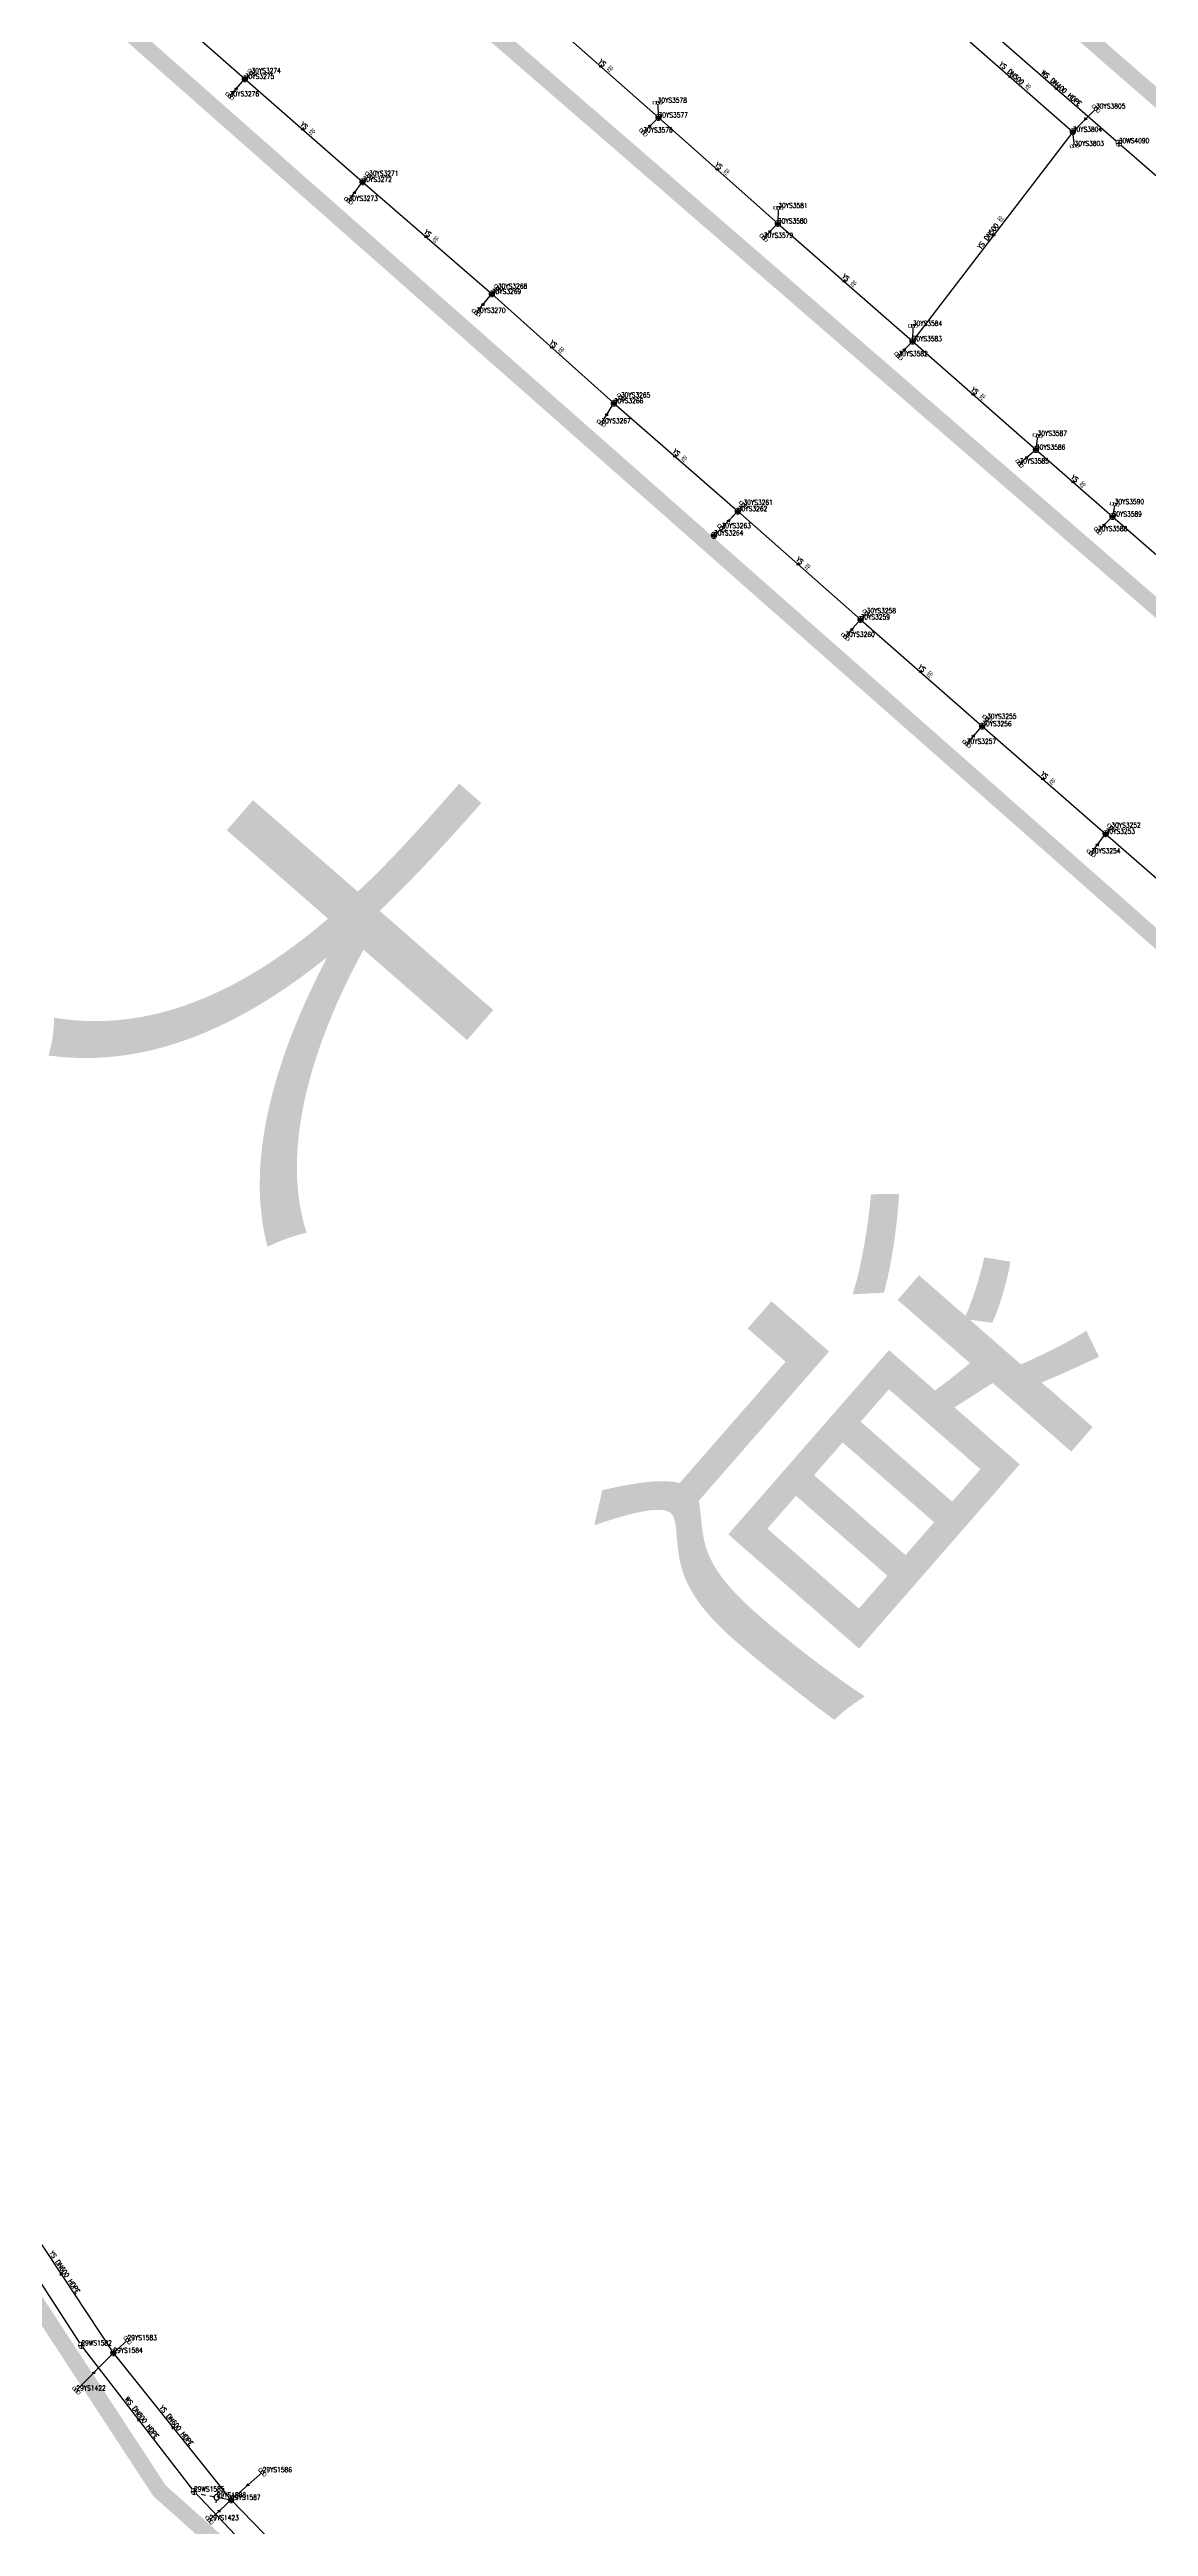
# Model space of a CAD drawing. Extents: x 78813 to 99477, y 2421021 to 2448125.
# Drawn here: x 85762.3 to 85965, y 2430223.7 to 2430680.2 of the extents above; entities that cross this region are included whole.
import ezdxf
from ezdxf.enums import TextEntityAlignment as Align

# ---------------------------------------------------------------- set-up
doc = ezdxf.new("R2010")
doc.units = 0
doc.set_wipeout_variables(frame=1)
doc.layers.get('0').update_dxf_attribs({"linetype": 'CONTINUOUS'})
for name, color, linetype in [('DX_WS', 16, 'CONTINUOUS'), ('DX_YS', 42, 'CONTINUOUS'), ('道路', 5, 'CONTINUOUS')]:
    doc.layers.add(name, color=color, linetype=linetype)
for name, color, linetype, true_color in [('WSLINE', 7, 'CONTINUOUS', 0x7f0000), ('YSANNEXE', 7, 'CONTINUOUS', 0xcc9900), ('YSLINE', 7, 'CONTINUOUS', 0xcc9900)]:
    doc.layers.add(name, color=color, linetype=linetype, true_color=true_color)
doc.layers.add('道路名称', color=7, linetype='CONTINUOUS', lineweight=0)
doc.styles.add('CcNameZT', font='txt.SHX', dxfattribs={"width": 0.8, "bigfont": 'HZTXT.SHX'})
doc.styles.get("Standard").update_dxf_attribs({"font": 'txt.shx', "bigfont": 'hztxt.shx'})
doc.styles.add('宋体0.7', font='', dxfattribs={"width": 0.7})
doc.styles.get('宋体0.7').set_extended_font_data('SimSun')

# ---------------------------------------------------------------- blocks, each defined once
blk = doc.blocks.new('PS污水井')
blk.add_lwpolyline([(1, 0), (1, 0.07), (0.99, 0.14), (0.98, 0.21), (0.96, 0.28), (0.94, 0.34), (0.91, 0.41), (0.88, 0.47), (0.85, 0.53), (0.81, 0.59), (0.77, 0.64), (0.72, 0.69), (0.67, 0.74), (0.62, 0.79), (0.56, 0.83), (0.5, 0.87), (0.44, 0.9), (0.37, 0.93), (0.31, 0.95), (0.24, 0.97), (0.17, 0.98), (0.1, 0.99), (0.03, 1), (-0.03, 1), (-0.1, 0.99), (-0.17, 0.98), (-0.24, 0.97), (-0.31, 0.95), (-0.37, 0.93), (-0.44, 0.9), (-0.5, 0.87), (-0.56, 0.83), (-0.62, 0.79), (-0.67, 0.74), (-0.72, 0.69), (-0.77, 0.64), (-0.81, 0.59), (-0.85, 0.53), (-0.88, 0.47), (-0.91, 0.41), (-0.94, 0.34), (-0.96, 0.28), (-0.98, 0.21), (-0.99, 0.14), (-1, 0.07), (-1, 0), (-1, -0.07), (-0.99, -0.14), (-0.98, -0.21), (-0.96, -0.28), (-0.94, -0.34), (-0.91, -0.41), (-0.88, -0.47), (-0.85, -0.53), (-0.81, -0.59), (-0.77, -0.64), (-0.72, -0.69), (-0.67, -0.74), (-0.62, -0.79), (-0.56, -0.83), (-0.5, -0.87), (-0.44, -0.9), (-0.37, -0.93), (-0.31, -0.95), (-0.24, -0.97), (-0.17, -0.98), (-0.1, -0.99), (-0.03, -1), (0.03, -1), (0.1, -0.99), (0.17, -0.98), (0.24, -0.97), (0.31, -0.95), (0.37, -0.93), (0.44, -0.9), (0.5, -0.87), (0.56, -0.83), (0.62, -0.79), (0.67, -0.74), (0.72, -0.69), (0.77, -0.64), (0.81, -0.59), (0.85, -0.53), (0.88, -0.47), (0.91, -0.41), (0.94, -0.34), (0.96, -0.28), (0.98, -0.21), (0.99, -0.14), (1, 0)], close=True)
blk.add_wipeout([(1, 0), (1, 0.07), (0.99, 0.14), (0.98, 0.21), (0.96, 0.28), (0.94, 0.34), (0.91, 0.41), (0.88, 0.47), (0.85, 0.53), (0.81, 0.59), (0.77, 0.64), (0.72, 0.69), (0.67, 0.74), (0.62, 0.79), (0.56, 0.83), (0.5, 0.87), (0.44, 0.9), (0.37, 0.93), (0.31, 0.95), (0.24, 0.97), (0.17, 0.98), (0.1, 0.99), (0.03, 1), (-0.03, 1), (-0.1, 0.99), (-0.17, 0.98), (-0.24, 0.97), (-0.31, 0.95), (-0.37, 0.93), (-0.44, 0.9), (-0.5, 0.87), (-0.56, 0.83), (-0.62, 0.79), (-0.67, 0.74), (-0.72, 0.69), (-0.77, 0.64), (-0.81, 0.59), (-0.85, 0.53), (-0.88, 0.47), (-0.91, 0.41), (-0.94, 0.34), (-0.96, 0.28), (-0.98, 0.21), (-0.99, 0.14), (-1, 0.07), (-1, 0), (-1, -0.07), (-0.99, -0.14), (-0.98, -0.21), (-0.96, -0.28), (-0.94, -0.34), (-0.91, -0.41), (-0.88, -0.47), (-0.85, -0.53), (-0.81, -0.59), (-0.77, -0.64), (-0.72, -0.69), (-0.67, -0.74), (-0.62, -0.79), (-0.56, -0.83), (-0.5, -0.87), (-0.44, -0.9), (-0.37, -0.93), (-0.31, -0.95), (-0.24, -0.97), (-0.17, -0.98), (-0.1, -0.99), (-0.03, -1), (0.03, -1), (0.1, -0.99), (0.17, -0.98), (0.24, -0.97), (0.31, -0.95), (0.37, -0.93), (0.44, -0.9), (0.5, -0.87), (0.56, -0.83), (0.62, -0.79), (0.67, -0.74), (0.72, -0.69), (0.77, -0.64), (0.81, -0.59), (0.85, -0.53), (0.88, -0.47), (0.91, -0.41), (0.94, -0.34), (0.96, -0.28), (0.98, -0.21), (0.99, -0.14)])
for p, q in [((-1, 0), (0, 0)), ((0, 1), (0, 0)), ((0, 0), (0, -1)), ((0, 0), (1, 0))]:
    blk.add_line(p, q)
blk = doc.blocks.new('LX')
for p, q in [((-0.866, 0.5), (0, 0)), ((0, 0), (-0.866, -0.5))]:
    blk.add_line(p, q)
blk = doc.blocks.new('PS雨水井')
blk.add_lwpolyline([(1, 0), (1, 0.07), (0.99, 0.14), (0.98, 0.21), (0.96, 0.28), (0.94, 0.34), (0.91, 0.41), (0.88, 0.47), (0.85, 0.53), (0.81, 0.59), (0.77, 0.64), (0.72, 0.69), (0.67, 0.74), (0.62, 0.79), (0.56, 0.83), (0.5, 0.87), (0.44, 0.9), (0.37, 0.93), (0.31, 0.95), (0.24, 0.97), (0.17, 0.98), (0.1, 0.99), (0.03, 1), (-0.03, 1), (-0.1, 0.99), (-0.17, 0.98), (-0.24, 0.97), (-0.31, 0.95), (-0.37, 0.93), (-0.44, 0.9), (-0.5, 0.87), (-0.56, 0.83), (-0.62, 0.79), (-0.67, 0.74), (-0.72, 0.69), (-0.77, 0.64), (-0.81, 0.59), (-0.85, 0.53), (-0.88, 0.47), (-0.91, 0.41), (-0.94, 0.34), (-0.96, 0.28), (-0.98, 0.21), (-0.99, 0.14), (-1, 0.07), (-1, 0), (-1, -0.07), (-0.99, -0.14), (-0.98, -0.21), (-0.96, -0.28), (-0.94, -0.34), (-0.91, -0.41), (-0.88, -0.47), (-0.85, -0.53), (-0.81, -0.59), (-0.77, -0.64), (-0.72, -0.69), (-0.67, -0.74), (-0.62, -0.79), (-0.56, -0.83), (-0.5, -0.87), (-0.44, -0.9), (-0.37, -0.93), (-0.31, -0.95), (-0.24, -0.97), (-0.17, -0.98), (-0.1, -0.99), (-0.03, -1), (0.03, -1), (0.1, -0.99), (0.17, -0.98), (0.24, -0.97), (0.31, -0.95), (0.37, -0.93), (0.44, -0.9), (0.5, -0.87), (0.56, -0.83), (0.62, -0.79), (0.67, -0.74), (0.72, -0.69), (0.77, -0.64), (0.81, -0.59), (0.85, -0.53), (0.88, -0.47), (0.91, -0.41), (0.94, -0.34), (0.96, -0.28), (0.98, -0.21), (0.99, -0.14), (1, 0)], close=True)
blk.add_wipeout([(1, 0), (1, 0.07), (0.99, 0.14), (0.98, 0.21), (0.96, 0.28), (0.94, 0.34), (0.91, 0.41), (0.88, 0.47), (0.85, 0.53), (0.81, 0.59), (0.77, 0.64), (0.72, 0.69), (0.67, 0.74), (0.62, 0.79), (0.56, 0.83), (0.5, 0.87), (0.44, 0.9), (0.37, 0.93), (0.31, 0.95), (0.24, 0.97), (0.17, 0.98), (0.1, 0.99), (0.03, 1), (-0.03, 1), (-0.1, 0.99), (-0.17, 0.98), (-0.24, 0.97), (-0.31, 0.95), (-0.37, 0.93), (-0.44, 0.9), (-0.5, 0.87), (-0.56, 0.83), (-0.62, 0.79), (-0.67, 0.74), (-0.72, 0.69), (-0.77, 0.64), (-0.81, 0.59), (-0.85, 0.53), (-0.88, 0.47), (-0.91, 0.41), (-0.94, 0.34), (-0.96, 0.28), (-0.98, 0.21), (-0.99, 0.14), (-1, 0.07), (-1, 0), (-1, -0.07), (-0.99, -0.14), (-0.98, -0.21), (-0.96, -0.28), (-0.94, -0.34), (-0.91, -0.41), (-0.88, -0.47), (-0.85, -0.53), (-0.81, -0.59), (-0.77, -0.64), (-0.72, -0.69), (-0.67, -0.74), (-0.62, -0.79), (-0.56, -0.83), (-0.5, -0.87), (-0.44, -0.9), (-0.37, -0.93), (-0.31, -0.95), (-0.24, -0.97), (-0.17, -0.98), (-0.1, -0.99), (-0.03, -1), (0.03, -1), (0.1, -0.99), (0.17, -0.98), (0.24, -0.97), (0.31, -0.95), (0.37, -0.93), (0.44, -0.9), (0.5, -0.87), (0.56, -0.83), (0.62, -0.79), (0.67, -0.74), (0.72, -0.69), (0.77, -0.64), (0.81, -0.59), (0.85, -0.53), (0.88, -0.47), (0.91, -0.41), (0.94, -0.34), (0.96, -0.28), (0.98, -0.21), (0.99, -0.14)])
for p, q in [((-1, 0), (0, 0)), ((-0.88, 0.48), (0, 0.47)), ((0, 1), (0, 0)), ((0, 0.47), (0.88, 0.47)), ((0, 0), (0, -1)), ((0, 0), (1, 0)), ((-0.88, -0.48), (0, -0.48)), ((0, -0.48), (0.88, -0.48))]:
    blk.add_line(p, q)
blk = doc.blocks.new('PS雨篦')
blk.add_lwpolyline([(-1.5, 0.5), (0, 0.5), (1.5, 0.5), (1.5, -0.5), (0, -0.5), (-1.5, -0.5)], close=True)
blk.add_wipeout([(-1.5, 0.5), (0, 0.5), (1.5, 0.5), (1.5, -0.5), (0, -0.5), (-1.5, -0.5)])
for p, q in [((-0.51, -0.5), (-0.51, 0.5)), ((0.49, -0.5), (0.49, 0.5))]:
    blk.add_line(p, q)
blk = doc.blocks.new('PS预留口')
blk.add_lwpolyline([(4.2, 0), (5.8, 0)])
blk.add_wipeout([(1, 0), (1, 0.07), (0.99, 0.14), (0.98, 0.21), (0.96, 0.28), (0.94, 0.34), (0.91, 0.41), (0.88, 0.47), (0.85, 0.53), (0.81, 0.59), (0.77, 0.64), (0.72, 0.69), (0.67, 0.74), (0.62, 0.79), (0.56, 0.83), (0.5, 0.87), (0.44, 0.9), (0.37, 0.93), (0.31, 0.95), (0.24, 0.97), (0.17, 0.98), (0.1, 0.99), (0.03, 1), (-0.03, 1), (-0.1, 0.99), (-0.17, 0.98), (-0.24, 0.97), (-0.31, 0.95), (-0.37, 0.93), (-0.44, 0.9), (-0.5, 0.87), (-0.56, 0.83), (-0.62, 0.79), (-0.67, 0.74), (-0.72, 0.69), (-0.77, 0.64), (-0.81, 0.59), (-0.85, 0.53), (-0.88, 0.47), (-0.91, 0.41), (-0.94, 0.34), (-0.96, 0.28), (-0.98, 0.21), (-0.99, 0.14), (-1, 0.07), (-1, 0), (-1, -0.07), (-0.99, -0.14), (-0.98, -0.21), (-0.96, -0.28), (-0.94, -0.34), (-0.91, -0.41), (-0.88, -0.47), (-0.85, -0.53), (-0.81, -0.59), (-0.77, -0.64), (-0.72, -0.69), (-0.67, -0.74), (-0.62, -0.79), (-0.56, -0.83), (-0.5, -0.87), (-0.44, -0.9), (-0.37, -0.93), (-0.31, -0.95), (-0.24, -0.97), (-0.17, -0.98), (-0.1, -0.99), (-0.03, -1), (0.03, -1), (0.1, -0.99), (0.17, -0.98), (0.24, -0.97), (0.31, -0.95), (0.37, -0.93), (0.44, -0.9), (0.5, -0.87), (0.56, -0.83), (0.62, -0.79), (0.67, -0.74), (0.72, -0.69), (0.77, -0.64), (0.81, -0.59), (0.85, -0.53), (0.88, -0.47), (0.91, -0.41), (0.94, -0.34), (0.96, -0.28), (0.98, -0.21), (0.99, -0.14)])
blk.add_line((1, 0), (2.6, 0))
blk.add_lwpolyline([(1, 0), (1, 0.07), (0.99, 0.14), (0.98, 0.21), (0.96, 0.28), (0.94, 0.34), (0.91, 0.41), (0.88, 0.47), (0.85, 0.53), (0.81, 0.59), (0.77, 0.64), (0.72, 0.69), (0.67, 0.74), (0.62, 0.79), (0.56, 0.83), (0.5, 0.87), (0.44, 0.9), (0.37, 0.93), (0.31, 0.95), (0.24, 0.97), (0.17, 0.98), (0.1, 0.99), (0.03, 1), (-0.03, 1), (-0.1, 0.99), (-0.17, 0.98), (-0.24, 0.97), (-0.31, 0.95), (-0.37, 0.93), (-0.44, 0.9), (-0.5, 0.87), (-0.56, 0.83), (-0.62, 0.79), (-0.67, 0.74), (-0.72, 0.69), (-0.77, 0.64), (-0.81, 0.59), (-0.85, 0.53), (-0.88, 0.47), (-0.91, 0.41), (-0.94, 0.34), (-0.96, 0.28), (-0.98, 0.21), (-0.99, 0.14), (-1, 0.07), (-1, 0), (-1, -0.07), (-0.99, -0.14), (-0.98, -0.21), (-0.96, -0.28), (-0.94, -0.34), (-0.91, -0.41), (-0.88, -0.47), (-0.85, -0.53), (-0.81, -0.59), (-0.77, -0.64), (-0.72, -0.69), (-0.67, -0.74), (-0.62, -0.79), (-0.56, -0.83), (-0.5, -0.87), (-0.44, -0.9), (-0.37, -0.93), (-0.31, -0.95), (-0.24, -0.97), (-0.17, -0.98), (-0.1, -0.99), (-0.03, -1), (0.03, -1), (0.1, -0.99), (0.17, -0.98), (0.24, -0.97), (0.31, -0.95), (0.37, -0.93), (0.44, -0.9), (0.5, -0.87), (0.56, -0.83), (0.62, -0.79), (0.67, -0.74), (0.72, -0.69), (0.77, -0.64), (0.81, -0.59), (0.85, -0.53), (0.88, -0.47), (0.91, -0.41), (0.94, -0.34), (0.96, -0.28), (0.98, -0.21), (0.99, -0.14), (1, 0)], close=True)
for points in [[(0, 1), (0, 2)], [(0, -2), (0, -1)]]:
    blk.add_lwpolyline(points)

msp = doc.modelspace()

# ---------------------------------------------------------------- linework, layer by layer
at = {"layer": 'WSLINE'}
for p, q in [((85936.84, 2430682.69), (85959.49, 2430663)), ((85959.49, 2430663), (85982.04, 2430643.32)), ((85768.15, 2430257.11), (85749.03, 2430286.62)), ((85788.93, 2430230.18), (85768.15, 2430257.11)), ((85814.34, 2430203.44), (85788.93, 2430230.18))]:
    msp.add_line(p, q, dxfattribs=at)
at = {"layer": 'YSLINE'}
for p, q in [((85775.84, 2430694.57), (85798.3, 2430674.84)), ((85853.68, 2430686.16), (85874.59, 2430667.73)), ((85928.27, 2430684.99), (85950.99, 2430665.09)), ((85795.51, 2430671.62), (85798.3, 2430674.84)), ((85799.51, 2430675.9), (85798.3, 2430674.84)), ((85798.3, 2430674.84), (85820, 2430655.86)), ((85874.42, 2430670.45), (85874.59, 2430667.73)), ((85871.79, 2430664.95), (85874.59, 2430667.73)), ((85874.59, 2430667.73), (85896.62, 2430648.19)), ((85955.29, 2430669.36), (85950.99, 2430665.09)), ((85950.99, 2430665.09), (85921.45, 2430626.49)), ((85951.33, 2430662.48), (85950.99, 2430665.09)), ((85821.2, 2430656.97), (85820, 2430655.86)), ((85817.42, 2430652.37), (85820, 2430655.86)), ((85820, 2430655.86), (85843.86, 2430635.2)), ((85894, 2430645.54), (85896.62, 2430648.19)), ((85896.68, 2430651.05), (85896.62, 2430648.19)), ((85896.62, 2430648.19), (85921.45, 2430626.49)), ((85840.97, 2430631.74), (85843.86, 2430635.2)), ((85844.96, 2430636.18), (85843.86, 2430635.2)), ((85843.86, 2430635.2), (85866.37, 2430615.05)), ((85921.5, 2430629.31), (85921.45, 2430626.49)), ((85918.84, 2430623.75), (85921.45, 2430626.49)), ((85921.45, 2430626.49), (85944.21, 2430606.51)), ((85864.05, 2430611.35), (85866.37, 2430615.05)), ((85867.65, 2430616.12), (85866.37, 2430615.05)), ((85866.37, 2430615.05), (85889.23, 2430595.15)), ((85941.17, 2430603.95), (85944.21, 2430606.51)), ((85944.5, 2430609.07), (85944.21, 2430606.51)), ((85944.21, 2430606.51), (85958.33, 2430594.17)), ((85884.83, 2430590.7), (85889.23, 2430595.15)), ((85886.21, 2430592.04), (85889.23, 2430595.15)), ((85890.26, 2430596.33), (85889.23, 2430595.15)), ((85889.23, 2430595.15), (85911.86, 2430575.21)), ((85955.64, 2430591.5), (85958.33, 2430594.17)), ((85958.73, 2430596.47), (85958.33, 2430594.17)), ((85958.33, 2430594.17), (85986.86, 2430569.23)), ((85909.05, 2430571.99), (85911.86, 2430575.21)), ((85912.98, 2430576.35), (85911.86, 2430575.21)), ((85911.86, 2430575.21), (85934.3, 2430555.53)), ((85935.2, 2430556.91), (85934.3, 2430555.53)), ((85931.44, 2430552.29), (85934.3, 2430555.53)), ((85934.3, 2430555.53), (85957.06, 2430535.71)), ((85954.38, 2430532.1), (85957.06, 2430535.71)), ((85958.11, 2430536.83), (85957.06, 2430535.71)), ((85957.06, 2430535.71), (85979.63, 2430515.96)), ((85776.66, 2430258.07), (85774.05, 2430255.73)), ((85801.58, 2430233.74), (85795.78, 2430228.63)), ((85791.77, 2430224.89), (85795.78, 2430228.63)), ((85793.11, 2430229.1), (85795.78, 2430228.63)), ((85820.43, 2430203.28), (85795.78, 2430228.63))]:
    msp.add_line(p, q, dxfattribs=at)

# ---------------------------------------------------------------- block references
at = {"layer": 'DX_WS', "yscale": 0.5, "zscale": 0.5}
for p, xscale, rotation in [((85948.16, 2430672.84), 0.5000000001204519, 319.1374918729616), ((85778.54, 2430243.65), 0.5000000000862933, 127.7695883071966)]:
    msp.add_blockref('LX', p, dxfattribs=dict(at, xscale=xscale, rotation=rotation))
at = {"layer": 'YSANNEXE', "yscale": 0.5, "zscale": 0.5}
for p, xscale, rotation in [((85864.14, 2430676.95), 0.4999999998866608, 318.5645341074481), ((85939.63, 2430675.04), 0.4999999998866608, 318.5645341074481), ((85809.15, 2430665.35), 0.4999999998866608, 318.5645341074481), ((85885.61, 2430657.96), 0.4999999998866608, 318.5645341074481), ((85831.93, 2430645.53), 0.5000000001204519, 319.1374918729616), ((85936.22, 2430645.79), 0.4999999998661996, 232.6208648115304), ((85909.03, 2430637.34), 0.4999999998866608, 318.5645341074481), ((85855.11, 2430625.13), 0.4999999999871826, 317.9915762995381), ((85932.83, 2430616.5), 0.4999999998866608, 318.5645341074481), ((85877.8, 2430605.1), 0.5000000001204519, 319.1374918729616), ((85951.27, 2430600.34), 0.4999999998866608, 318.5645341074481), ((85900.54, 2430585.18), 0.4999999998866608, 318.5645341074481), ((85923.08, 2430565.37), 0.4999999998866608, 318.5645341074481), ((85945.68, 2430545.62), 0.5000000001204519, 319.1374918729616), ((85764.29, 2430270.51), 0.4999999999502592, 123.1859259576093), ((85784.91, 2430242.18), 0.5000000001294027, 128.9155038915376)]:
    msp.add_blockref('LX', p, dxfattribs=dict(at, xscale=xscale, rotation=rotation))

# ---------------------------------------------------------------- texts
at = {"layer": 'DX_WS', "style": 'CcNameZT', "width": 0.8}
for s, rotation, p in [(' WS DN400 HDPE', 318.9982, (85948.33, 2430673.03, 0.01)), (' WS DN800 HDPE', 307.6377, (85778.74, 2430243.8, 1.28))]:
    msp.add_text(s, height=0.9, rotation=rotation, dxfattribs=at).set_placement(p, align=Align.CENTER)
at = {"layer": 'DX_YS', "style": 'CcNameZT', "width": 0.8}
for s, rotation, p in [(' YS 砼', 318.6103, (85864.3, 2430677.13, 0.89)), (' YS DN500 砼', 318.777, (85939.79, 2430675.23, 1.27)), (' YS 砼', 318.824, (85809.31, 2430665.54, 1.07)), (' YS 砼', 318.4301, (85885.77, 2430658.15, 0.83)), (' YS 砼', 319.1193, (85832.1, 2430645.72, 1.07)), (' YS DN500 砼', 52.5673, (85936.02, 2430645.94, 1.18)), (' YS 砼', 318.8412, (85909.2, 2430637.53, 0.91)), (' YS 砼', 318.155, (85855.28, 2430625.31, 1.15)), (' YS 砼', 318.7228, (85932.99, 2430616.69, 0.84)), (' YS 砼', 318.9599, (85877.96, 2430605.29, 1.09)), (' YS 砼', 318.8497, (85951.44, 2430600.53, 0.92)), (' YS 砼', 318.6247, (85900.71, 2430585.37, 1.07)), (' YS 砼', 318.7492, (85923.25, 2430565.56, 1.11)), (' YS 砼', 318.941, (85945.84, 2430545.81, 1.03)), (' YS DN600 HDPE', 303.434, (85764.5, 2430270.65, 2.73)), (' YS DN600 HDPE', 308.7278, (85785.11, 2430242.34, 2.83))]:
    msp.add_text(s, height=0.9, rotation=rotation, dxfattribs=at).set_placement(p, align=Align.CENTER)

# ---------------------------------------------------------------- next in the draw order: block references
at = {"layer": 'DX_WS', "xscale": 0.5, "yscale": 0.5, "zscale": 0.5}
for p in [(85959.49, 2430663, -0.07), (85768.15, 2430257.11, 1.07), (85788.93, 2430230.18, 1.28)]:
    msp.add_blockref('PS污水井', p, dxfattribs=at)
at = {"layer": 'DX_YS', "xscale": 0.5, "yscale": 0.5, "zscale": 0.5}
for p in [(85798.3, 2430674.84, 1.07), (85874.59, 2430667.73, 0.83), (85950.99, 2430665.09, 1.18), (85820, 2430655.86, 1.07), (85896.62, 2430648.19, 0.91), (85843.86, 2430635.2, 1.15), (85921.45, 2430626.49, 0.84), (85866.37, 2430615.05, 1.09), (85944.21, 2430606.51, 0.92), (85889.23, 2430595.15, 1.07), (85958.33, 2430594.17, 0.97), (85911.86, 2430575.21, 1.11), (85934.3, 2430555.53, 1.03), (85957.06, 2430535.71, 0.86)]:
    msp.add_blockref('PS雨水井', p, dxfattribs=at)
at = {"layer": 'DX_YS', "yscale": 0.5, "zscale": 0.5}
for p, xscale, rotation in [((85955.29, 2430669.36, 2.63), 0.5000000001539815, 134.7927224202794), ((85817.42, 2430652.37, 2.71), 0.5000000001344957, 323.5053564442172), ((85840.97, 2430631.74, 2.62), 0.5000000000095177, 320.1374845759955), ((85864.05, 2430611.35, 2.6), 0.5000000000474343, 327.9528550063568), ((85954.38, 2430532.1, 2.73), 0.4999999999989289, 323.3289124843728), ((85801.58, 2430233.74, 4.06), 0.4999999998630467, 131.3232930966296), ((85791.77, 2430224.89, 4.03), 0.5000000000877732, 313.0576380344372)]:
    msp.add_blockref('PS雨篦', p, dxfattribs=dict(at, xscale=xscale, rotation=rotation))

# ---------------------------------------------------------------- next in the draw order: linework, layer by layer
at = {"layer": 'YSLINE'}
for p, q in [((85774.05, 2430255.73), (85754.52, 2430285.3)), ((85767.22, 2430248.79), (85774.05, 2430255.73)), ((85795.78, 2430228.63), (85774.05, 2430255.73))]:
    msp.add_line(p, q, dxfattribs=at)

# ---------------------------------------------------------------- next in the draw order: block references
at = {"layer": 'DX_YS', "yscale": 0.5, "zscale": 0.5}
for p, xscale, rotation in [((85799.51, 2430675.9, 2.56), 0.4999999999218281, 131.0020926464309), ((85795.51, 2430671.62, 2.66), 0.5000000001380668, 319.1377549101001), ((85874.42, 2430670.45, 2.49), 0.5000000000035407, 183.5999566404011), ((85871.79, 2430664.95, 2.31), 0.4999999998406084, 314.7022822842195), ((85951.33, 2430662.48, 2.63), 0.5000000000105878, 7.483936751967382), ((85821.2, 2430656.97, 2.49), 0.4999999998273682, 132.7192955462666), ((85896.68, 2430651.05, 2.15), 0.5000000000026835, 178.7167249760698), ((85894, 2430645.54, 2.34), 0.5000000000013256, 315.3584333713163), ((85844.96, 2430636.18, 2.42), 0.4999999998974, 131.7342462356605), ((85921.5, 2430629.31, 2.42), 0.5000000000068442, 178.8560247764743), ((85918.84, 2430623.75, 2.4), 0.4999999999995565, 316.5527863037361), ((85867.65, 2430616.12, 2.41), 0.4999999999733186, 129.7442594226032), ((85944.5, 2430609.07, 2.34), 0.500000000002401, 173.5997022362656), ((85941.17, 2430603.95, 3.72), 0.4999999999705154, 310.0567695486365), ((85890.26, 2430596.33, 2.39), 0.4999999998652394, 138.9034222440541), ((85958.73, 2430596.47, 2.42), 0.5000000000210737, 170.0506033560054), ((85886.21, 2430592.04, 2.56), 0.4999999999280155, 315.8609629220742), ((85955.64, 2430591.5, 2.46), 0.4999999999625761, 314.7968622453675), ((85912.98, 2430576.35, 2.35), 0.4999999999626777, 135.3804444780782), ((85909.05, 2430571.99, 2.71), 0.4999999999352145, 318.8405481399851), ((85935.2, 2430556.91, 2.38), 0.5000000001255674, 146.8518118619733), ((85931.44, 2430552.29, 2.62), 0.5000000000223487, 318.6061123628944), ((85958.11, 2430536.83, 2.6), 0.4999999999354812, 137.1600863816824)]:
    msp.add_blockref('PS雨篦', p, dxfattribs=dict(at, xscale=xscale, rotation=rotation))
at = {"layer": 'YSANNEXE', "xscale": 0.500000000074041, "yscale": 0.5, "zscale": 0.5, "rotation": 224.5994556996546}
msp.add_blockref('LX', (85953.14, 2430667.22), dxfattribs=at)

# ---------------------------------------------------------------- next in the draw order: texts
at = {"layer": 'DX_WS', "style": 'CcNameZT', "width": 0.8}
for s, p in [('30WS4090', (85959.49, 2430663, -0.07)), ('29WS1582', (85768.15, 2430257.11, 1.07)), ('29WS1585', (85788.93, 2430230.18, 1.28))]:
    msp.add_text(s, height=0.9, dxfattribs=at).set_placement(p)
at = {"layer": 'DX_YS', "width": 0.8}
for s, p in [('30YS3805', (85955.29, 2430669.36, 2.63)), ('30YS3273', (85817.42, 2430652.37, 2.71)), ('30YS3270', (85840.97, 2430631.74, 2.62)), ('30YS3267', (85864.05, 2430611.35, 2.6)), ('30YS3254', (85954.38, 2430532.1, 2.73)), ('29YS1586', (85801.58, 2430233.74, 4.06))]:
    msp.add_text(s, height=0.9, dxfattribs=at).set_placement(p)

# ---------------------------------------------------------------- next in the draw order: block references
at = {"layer": 'DX_YS', "xscale": 0.5, "yscale": 0.5, "zscale": 0.5}
msp.add_blockref('PS雨水井', (85884.83, 2430590.7, 1.39), dxfattribs=at)
at = {"layer": 'DX_YS', "yscale": 0.5, "zscale": 0.5}
for name, p, xscale, rotation in [('PS雨篦', (85776.66, 2430258.07, 4.1), 0.4999999999432876, 131.8355372067598), ('PS雨篦', (85767.22, 2430248.79, 4.04), 0.4999999998890036, 315.4329154195756), ('PS预留口', (85793.11, 2430229.1, 3.46), 0.4999999999537054, 170.1586556034914)]:
    msp.add_blockref(name, p, dxfattribs=dict(at, xscale=xscale, rotation=rotation))
at = {"layer": 'YSANNEXE', "yscale": 0.5, "zscale": 0.5}
for p, xscale, rotation in [((85796.9, 2430673.23), 0.5000000000786358, 49.27437038812209), ((85873.19, 2430666.34), 0.4999999998802595, 44.69070800721386), ((85818.71, 2430654.11), 0.4999999998220254, 53.28507493173029), ((85895.31, 2430646.87), 0.499999999860744, 45.26366580035281), ((85842.42, 2430633.47), 0.5000000001275243, 50.4202859825869), ((85920.14, 2430625.12), 0.5000000000947901, 46.40958141678438), ((85865.21, 2430613.2), 0.4999999998208374, 57.86873729460711), ((85942.69, 2430605.23), 0.500000000136766, 40.10704567751556), ((85956.99, 2430592.83), 0.4999999998802595, 44.69070800721386), ((85910.45, 2430573.6), 0.500000000158134, 48.70141260181136), ((85932.87, 2430553.91), 0.500000000158134, 48.70141260181136), ((85955.72, 2430533.9), 0.4999999998220254, 53.28507493173029)]:
    msp.add_blockref('LX', p, dxfattribs=dict(at, xscale=xscale, rotation=rotation))

# ---------------------------------------------------------------- next in the draw order: texts
at = {"layer": 'DX_YS', "width": 0.8}
for s, p in [('30YS3275', (85798.3, 2430674.84, 1.07)), ('30YS3274', (85799.51, 2430675.9, 2.56)), ('30YS3276', (85795.51, 2430671.62, 2.66)), ('30YS3578', (85874.42, 2430670.45, 2.49)), ('30YS3576', (85871.79, 2430664.95, 2.31)), ('30YS3577', (85874.59, 2430667.73, 0.83)), ('30YS3804', (85950.99, 2430665.09, 1.18)), ('30YS3803', (85951.33, 2430662.48, 2.63)), ('30YS3272', (85820, 2430655.86, 1.07)), ('30YS3271', (85821.2, 2430656.97, 2.49)), ('30YS3581', (85896.68, 2430651.05, 2.15)), ('30YS3580', (85896.62, 2430648.19, 0.91)), ('30YS3579', (85894, 2430645.54, 2.34)), ('30YS3269', (85843.86, 2430635.2, 1.15)), ('30YS3268', (85844.96, 2430636.18, 2.42)), ('30YS3584', (85921.5, 2430629.31, 2.42)), ('30YS3582', (85918.84, 2430623.75, 2.4)), ('30YS3583', (85921.45, 2430626.49, 0.84)), ('30YS3266', (85866.37, 2430615.05, 1.09)), ('30YS3265', (85867.65, 2430616.12, 2.41)), ('30YS3586', (85944.21, 2430606.51, 0.92)), ('30YS3587', (85944.5, 2430609.07, 2.34)), ('30YS3585', (85941.17, 2430603.95, 3.72)), ('30YS3261', (85890.26, 2430596.33, 2.39)), ('30YS3590', (85958.73, 2430596.47, 2.42)), ('30YS3262', (85889.23, 2430595.15, 1.07)), ('30YS3588', (85955.64, 2430591.5, 2.46)), ('30YS3589', (85958.33, 2430594.17, 0.97)), ('30YS3259', (85911.86, 2430575.21, 1.11)), ('30YS3258', (85912.98, 2430576.35, 2.35)), ('30YS3260', (85909.05, 2430571.99, 2.71)), ('30YS3256', (85934.3, 2430555.53, 1.03)), ('30YS3255', (85935.2, 2430556.91, 2.38)), ('30YS3257', (85931.44, 2430552.29, 2.62)), ('30YS3252', (85958.11, 2430536.83, 2.6)), ('30YS3253', (85957.06, 2430535.71, 0.86))]:
    msp.add_text(s, height=0.9, dxfattribs=at).set_placement(p)

# ---------------------------------------------------------------- next in the draw order: block references
at = {"layer": 'DX_YS', "xscale": 0.5, "yscale": 0.5, "zscale": 0.5}
for p in [(85774.05, 2430255.73, 2.73), (85795.78, 2430228.63, 2.83)]:
    msp.add_blockref('PS雨水井', p, dxfattribs=at)
at = {"layer": 'YSANNEXE', "yscale": 0.5, "zscale": 0.5}
for p, xscale, rotation in [((85887.03, 2430592.93), 0.499999999860744, 45.26366580035281), ((85887.72, 2430593.6), 0.4999999998289463, 45.83662359235585), ((85770.63, 2430252.26), 0.499999999860744, 45.26366580035281)]:
    msp.add_blockref('LX', p, dxfattribs=dict(at, xscale=xscale, rotation=rotation))

# ---------------------------------------------------------------- next in the draw order: texts
at = {"layer": 'DX_YS', "width": 0.8}
for s, p in [('30YS3263', (85886.21, 2430592.04, 2.56)), ('30YS3264', (85884.83, 2430590.7, 1.39)), ('29YS1422', (85767.22, 2430248.79, 4.04)), ('29YS1423', (85791.77, 2430224.89, 4.03))]:
    msp.add_text(s, height=0.9, dxfattribs=at).set_placement(p)
at = {"layer": '道路名称', "linetype": 'Continuous', "style": '宋体0.7', "width": 0.7}
msp.add_text('高  栏  港  大  道', height=70, rotation=318.8845, dxfattribs=at).set_placement((85710.57, 2430598.17), align=Align.MIDDLE)

# ---------------------------------------------------------------- next in the draw order: linework, layer by layer
at = {"layer": '道路', "const_width": 3, "flags": 128}
for points in [[(83418.46, 2432865.07), (84960.96, 2431447.82), (86043.08, 2430511), (88488.76, 2428368.31)], [(87387.56, 2429283.29), (86552.32, 2430008.08), (86129.28, 2430372.79), (84963.33, 2431400.5)], [(85289.33, 2431259.98), (86091.1, 2430562.99), (87126.67, 2429666.53)], [(84873.79, 2430673.09), (85087.67, 2430494.29), (85128.28, 2430481.95), (85181.38, 2430514.2), (85300.08, 2430646.31), (85330.28, 2430646.31), (85388.59, 2430629.67), (85665.76, 2430408.7), (85782.57, 2430230.3), (85947.08, 2430083.62), (85965.82, 2429934.86), (85833.45, 2429909.59), (85679.35, 2429834.69), (85483.6, 2429719.22)]]:
    msp.add_lwpolyline(points, dxfattribs=at)

# ---------------------------------------------------------------- next in the draw order: block references
at = {"layer": 'YSANNEXE', "yscale": 0.5, "zscale": 0.5}
for p, xscale, rotation in [((85798.68, 2430231.19), 0.5000000000164332, 221.1617089229225), ((85793.77, 2430226.76), 0.4999999998393814, 42.97183461574548)]:
    msp.add_blockref('LX', p, dxfattribs=dict(at, xscale=xscale, rotation=rotation))

# ---------------------------------------------------------------- next in the draw order: texts
at = {"layer": 'DX_YS', "width": 0.8}
for s, p in [('29YS1583', (85776.66, 2430258.07, 4.1)), ('29YS1584', (85774.05, 2430255.73, 2.73)), ('29YS1588', (85793.11, 2430229.1, 3.46)), ('29YS1587', (85795.78, 2430228.63, 2.83))]:
    msp.add_text(s, height=0.9, dxfattribs=at).set_placement(p)

doc.saveas('drawing.dxf')
